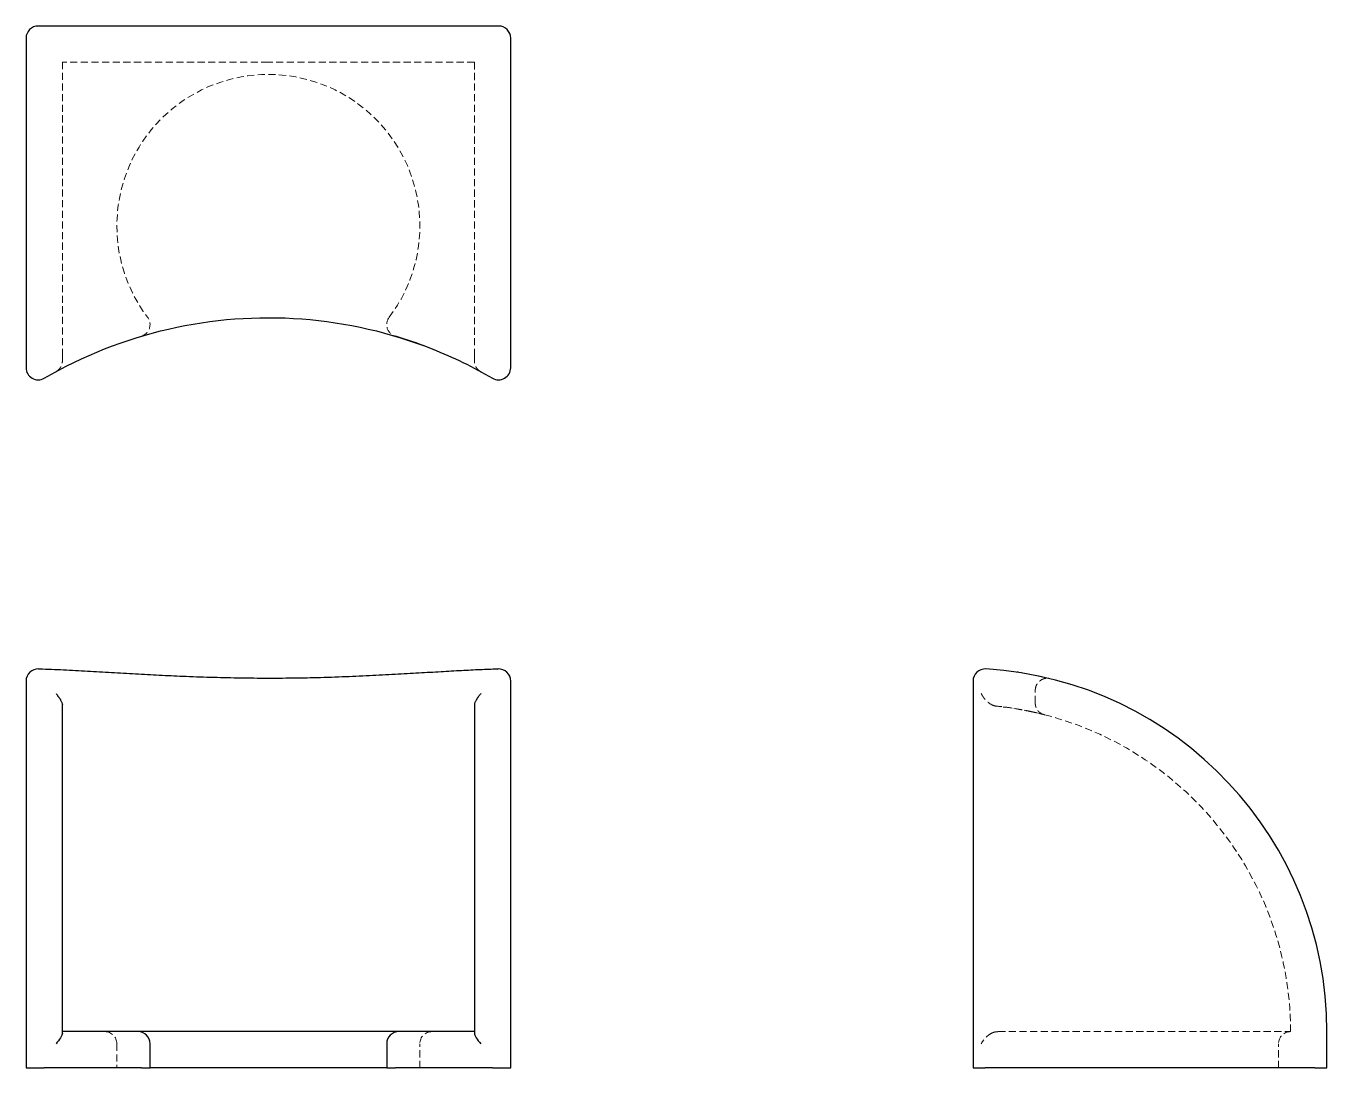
# Model space of a CAD drawing. Header units: millimetres. Extents: x 40 to 273, y 21 to 208.
import ezdxf

# ---------------------------------------------------------------- set-up
doc = ezdxf.new("R2010")
doc.units = ezdxf.units.MM
doc.linetypes.add('HIDDEN', pattern=[1.905, 1.27, -0.635])

msp = doc.modelspace()

# ---------------------------------------------------------------- linework, layer by layer
at = {"color": 7, "linetype": 'Continuous', "lineweight": 25}
for p, q in [((124.32, 208), (41.68, 208)), ((39.5, 205.83), (39.5, 146.65)), ((126.5, 146.65), (126.5, 205.83)), ((120.86, 146.09), (121.11, 145.96)), ((217.56, 91.97), (217.38, 91.99)), ((39.5, 90.41), (39.5, 20.94)), ((126.5, 20.94), (126.5, 90.41)), ((209.47, 90.41), (209.47, 20.94)), ((46.03, 27.21), (46.03, 86.13)), ((119.97, 86.13), (119.97, 27.21)), ((59.59, 27.46), (46.03, 27.46)), ((83, 27.46), (59.59, 27.46)), ((106.41, 27.46), (83, 27.46)), ((119.97, 27.46), (106.41, 27.46)), ((273, 20.94), (273, 27.46)), ((61.76, 20.94), (61.76, 25.29)), ((104.24, 25.29), (104.24, 20.94)), ((39.5, 20.94), (42.77, 20.94)), ((60.21, 20.94), (42.77, 20.94)), ((60.21, 20.94), (61.76, 20.94)), ((104.24, 20.94), (61.76, 20.94)), ((104.24, 20.94), (105.79, 20.94)), ((123.23, 20.94), (105.79, 20.94)), ((123.23, 20.94), (126.5, 20.94)), ((209.47, 20.94), (211.65, 20.94)), ((270.83, 20.94), (211.65, 20.94)), ((270.83, 20.94), (273, 20.94))]:
    msp.add_line(p, q, dxfattribs=at)
at = {"color": 7, "linetype": 'HIDDEN', "lineweight": 18}
for p, q in [((83, 201.48), (46.03, 201.48)), ((46.03, 148.79), (46.03, 201.48)), ((119.97, 201.48), (83, 201.48)), ((119.97, 201.48), (119.97, 148.79)), ((46.03, 149.01), (46.03, 148.87)), ((119.97, 148.91), (119.97, 149.01)), ((212.74, 92.51), (212.48, 92.54)), ((220.64, 86.47), (220.64, 88.71)), ((213.34, 85.94), (214.87, 85.78)), ((213.79, 85.87), (214.44, 85.79)), ((214.01, 27.46), (266.48, 27.46)), ((55.81, 25.29), (55.81, 20.94)), ((110.19, 20.94), (110.19, 25.29)), ((264.3, 20.94), (264.3, 25.29))]:
    msp.add_line(p, q, dxfattribs=at)
at = {"color": 7, "linetype": 'Continuous', "lineweight": 25}
for centre, radius, start, end in [((41.68, 205.83), 2.17, 90, 180), ((124.32, 205.83), 2.17, 0, 90), ((83, 75.75), 79.88, 68.9452, 73.4218), ((41.68, 146.65), 2.17, 180, 300.2364), ((124.32, 146.65), 2.17, 239.7636, 0), ((41.68, 90.41), 2.17, 87.9358, 180), ((124.32, 90.41), 2.17, 0, 92.1256), ((211.65, 90.41), 2.17, 86.9697, 180), ((207.75, 27.46), 65.25, 0, 86.4623), ((59.59, 25.29), 2.17, 0, 90), ((106.41, 25.29), 2.17, 90, 180)]:
    msp.add_arc(centre, radius, start, end, dxfattribs=at)
at = {"color": 7, "linetype": 'HIDDEN', "lineweight": 18}
for centre, radius, start, end in [((83, 172.11), 27.19, 322.8863, 217.1137), ((59.59, 154.4), 2.17, 286.5782, 37.1137), ((106.41, 154.4), 2.17, 142.8863, 253.4218), ((207.75, 27.46), 58.72, 0, 84.1051), ((53.64, 25.29), 2.17, 0, 90), ((112.36, 25.29), 2.17, 90, 180), ((266.48, 25.29), 2.17, 90, 180)]:
    msp.add_arc(centre, radius, start, end, dxfattribs=at)
at = {"color": 7, "linetype": 'Continuous', "lineweight": 25}
for points, knots in [([(42.77, 144.77), (49.71, 148.81), (64.79, 154.79), (89.12, 156.63), (108.9, 152.07), (119.76, 146.79), (123.23, 144.77)], [0.236257, 0.236257, 0.236257, 0.236257, 1.375022, 2.513788, 3.652554, 4.221936, 4.221936, 4.221936, 4.221936]), ([(41.76, 92.57), (41.81, 92.58), (41.87, 92.58), (41.93, 92.55), (41.93, 92.55)], [0, 0, 0, 0, 0.907198, 1, 1, 1, 1]), ([(124.07, 92.55), (123.05, 92.51), (120.95, 92.43), (117.59, 92.26), (113.93, 92.05), (109.96, 91.82), (105.68, 91.58), (101.09, 91.34), (96.18, 91.12), (91.34, 90.97), (86.63, 90.89), (82.09, 90.87), (77.38, 90.92), (72.54, 91.04), (67.86, 91.2), (63.38, 91.41), (59.11, 91.64), (54.81, 91.9), (50.49, 92.15), (46.16, 92.38), (43.35, 92.49), (41.93, 92.55)], [0, 0, 0, 0, 0.040764, 0.0844107, 0.1309361, 0.1803358, 0.2326039, 0.2877332, 0.3457185, 0.4065623, 0.4573115, 0.5099212, 0.5644097, 0.620794, 0.6790906, 0.7291477, 0.7805592, 0.8333388, 0.8874969, 0.9430448, 1, 1, 1, 1]), ([(124.07, 92.55), (124.08, 92.55), (124.13, 92.58), (124.19, 92.58), (124.24, 92.57)], [0, 0, 0, 0, 0.092823, 1, 1, 1, 1]), ([(44.89, 88.14), (44.93, 88.09), (45.02, 87.99), (45.13, 87.84), (45.23, 87.71), (45.33, 87.58), (45.41, 87.46), (45.49, 87.35), (45.55, 87.25), (45.61, 87.15), (45.66, 87.07), (45.74, 86.94), (45.83, 86.77), (45.92, 86.57), (45.98, 86.4), (46.02, 86.25), (46.03, 86.17), (46.03, 86.13)], [0, 0, 0, 0, 0.0690114, 0.1342951, 0.1958845, 0.2537995, 0.3080521, 0.3586502, 0.4055998, 0.4489066, 0.4885774, 0.5246204, 0.6331561, 0.7346235, 0.8293198, 0.9176425, 1, 1, 1, 1]), ([(121.11, 88.14), (121.07, 88.09), (120.99, 87.99), (120.87, 87.85), (120.77, 87.72), (120.68, 87.59), (120.6, 87.47), (120.52, 87.37), (120.46, 87.27), (120.4, 87.18), (120.35, 87.1), (120.31, 87.03), (120.25, 86.91), (120.16, 86.76), (120.07, 86.56), (120.02, 86.4), (119.98, 86.25), (119.97, 86.17), (119.97, 86.13)], [0, 0, 0, 0, 0.067852, 0.131964, 0.192334, 0.248966, 0.30186, 0.351018, 0.396441, 0.438132, 0.476096, 0.510335, 0.534995, 0.641641, 0.741215, 0.833938, 0.920086, 1, 1, 1, 1]), ([(46.03, 27.21), (46.03, 27.1), (45.99, 26.97), (45.87, 26.67), (45.78, 26.51), (45.48, 26.01), (45.2, 25.65), (44.89, 25.29)], [0, 0, 0, 0, 0.25, 0.25, 0.5, 0.5, 1, 1, 1, 1]), ([(119.97, 27.21), (119.97, 27.1), (120.01, 26.97), (120.13, 26.67), (120.22, 26.51), (120.52, 26.01), (120.8, 25.65), (121.11, 25.29)], [0, 0, 0, 0, 0.25, 0.25, 0.5, 0.5, 1, 1, 1, 1])]:
    msp.add_open_spline(points, degree=3, knots=knots, dxfattribs=at)
at = {"color": 7, "linetype": 'HIDDEN', "lineweight": 18}
for points, knots in [([(44.89, 145.96), (44.93, 145.98), (45.02, 146.03), (45.13, 146.11), (45.23, 146.19), (45.33, 146.27), (45.41, 146.36), (45.49, 146.44), (45.55, 146.52), (45.61, 146.59), (45.66, 146.67), (45.74, 146.79), (45.83, 146.95), (45.92, 147.18), (45.98, 147.41), (46.02, 147.64), (46.03, 147.79), (46.03, 147.87)], [0, 0, 0, 0, 0.0690114, 0.1342951, 0.1958845, 0.2537995, 0.3080521, 0.3586502, 0.4055998, 0.4489066, 0.4885774, 0.5246204, 0.6331561, 0.7346235, 0.8293198, 0.9176425, 1, 1, 1, 1]), ([(121.11, 145.96), (121.07, 145.98), (120.99, 146.03), (120.87, 146.11), (120.77, 146.19), (120.68, 146.27), (120.6, 146.35), (120.52, 146.42), (120.46, 146.5), (120.4, 146.57), (120.35, 146.64), (120.31, 146.7), (120.25, 146.81), (120.16, 146.97), (120.07, 147.2), (120.02, 147.42), (119.98, 147.64), (119.97, 147.8), (119.97, 147.87)], [0, 0, 0, 0, 0.067852, 0.131964, 0.192334, 0.248966, 0.30186, 0.351018, 0.396441, 0.438132, 0.476096, 0.510335, 0.534995, 0.641641, 0.741215, 0.833938, 0.920086, 1, 1, 1, 1]), ([(220.94, 91.36), (221.2, 91.31), (221.9, 91.16), (222.64, 90.99), (222.94, 90.91), (223.09, 90.88)], [0, 0, 0, 0, 0.2357784, 0.6420125, 1, 1, 1, 1]), ([(220.63, 88.71), (220.65, 88.91), (220.69, 89.33), (220.94, 89.87), (221.28, 90.29), (221.68, 90.6), (222.1, 90.8), (222.49, 90.9), (222.85, 90.92), (223.01, 90.89), (223.1, 90.87)], [0, 0, 0, 0, 0.080528, 0.16499, 0.259509, 0.368536, 0.495233, 0.641812, 0.809719, 1, 1, 1, 1]), ([(210.96, 88.14), (210.98, 88.09), (211.03, 87.99), (211.11, 87.85), (211.19, 87.72), (211.27, 87.59), (211.35, 87.47), (211.42, 87.37), (211.5, 87.27), (211.57, 87.18), (211.64, 87.1), (211.7, 87.03), (211.81, 86.91), (211.97, 86.76), (212.2, 86.56), (212.42, 86.4), (212.64, 86.25), (212.8, 86.17), (212.87, 86.13)], [0, 0, 0, 0, 0.067852, 0.131964, 0.192334, 0.248966, 0.30186, 0.351018, 0.396441, 0.438132, 0.476096, 0.510335, 0.534995, 0.641641, 0.741215, 0.833938, 0.920086, 1, 1, 1, 1]), ([(222.12, 84.4), (222.04, 84.43), (221.88, 84.47), (221.56, 84.66), (221.25, 84.92), (220.99, 85.25), (220.81, 85.6), (220.67, 86.01), (220.64, 86.32), (220.63, 86.47)], [0, 0, 0, 0, 0.258854, 0.475335, 0.6517, 0.760033, 0.850842, 0.928592, 1, 1, 1, 1]), ([(213.36, 85.93), (213.86, 85.88), (215.19, 85.75), (216.79, 85.5), (217.75, 85.33), (218.12, 85.26)], [0, 0, 0, 0, 0.263862, 0.71165, 1, 1, 1, 1]), ([(217.03, 85.46), (217.67, 85.35), (218.86, 85.14), (219.71, 84.96), (220.1, 84.87)], [0, 0, 0, 0, 0.532758, 1, 1, 1, 1]), ([(219.62, 84.97), (219.79, 84.93), (220.38, 84.82), (221.1, 84.65), (221.78, 84.48), (222.19, 84.38), (222.3, 84.35), (222.26, 84.36), (222.11, 84.4), (222.1, 84.4)], [0, 0, 0, 0, 0.074793, 0.25787, 0.439831, 0.621283, 0.802841, 0.985147, 1, 1, 1, 1]), ([(212.87, 27.21), (212.64, 27.1), (212.43, 26.97), (212.03, 26.67), (211.85, 26.51), (211.38, 26.01), (211.13, 25.65), (210.96, 25.29)], [0, 0, 0, 0, 0.25, 0.25, 0.5, 0.5, 1, 1, 1, 1]), ([(212.87, 27.21), (213.05, 27.29), (213.23, 27.36), (213.61, 27.44), (213.81, 27.46), (214.01, 27.46)], [0, 0, 0, 0, 0.5, 0.5, 1, 1, 1, 1])]:
    msp.add_open_spline(points, degree=3, knots=knots, dxfattribs=at)
for points in [[(46.03, 147.87), (46.03, 148.16), (46.03, 148.46), (46.03, 148.79)], [(119.97, 148.79), (119.97, 148.46), (119.97, 148.16), (119.97, 147.87)], [(213.79, 85.87), (213.46, 85.91), (213.16, 85.99), (212.87, 86.13)]]:
    msp.add_open_spline(points, degree=3, dxfattribs=at)

doc.saveas('drawing.dxf')
